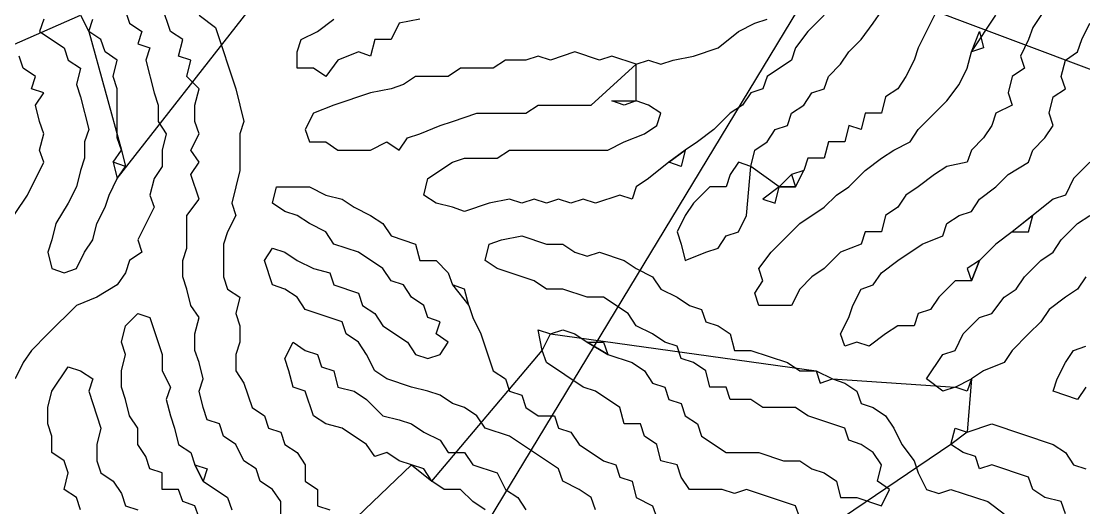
# Model space of a CAD drawing. Header units: metres. Extents: x 15 to 2853, y 44 to 1438.
# Drawn here: x 1296.5 to 1556.5, y 1083.5 to 1202.5 of the extents above; entities that cross this region are included whole.
import ezdxf

# ---------------------------------------------------------------- set-up
doc = ezdxf.new("R2010")
doc.units = ezdxf.units.M
doc.layers.add('Draw', color=2, linetype='CONTINUOUS')
doc.layers.add('Skip', color=1, linetype='CONTINUOUS')

msp = doc.modelspace()

# ---------------------------------------------------------------- linework, layer by layer
at = {"layer": 'draw'}
for p, q in [((1552, 1213), (1544, 1201)), ((1311, 1204), (1313, 1200)), ((1322, 1205), (1323, 1202)), ((1333, 1200), (1331, 1206)), ((1340, 1204), (1344, 1201)), ((1493, 1204), (1489, 1200)), ((1505, 1202), (1507, 1205)), ((1520, 1204), (1516, 1196)), ((1302, 1203), (1301, 1200)), ((1313, 1200), (1314, 1203)), ((1323, 1202), (1326, 1200)), ((1389, 1202), (1387, 1198)), ((1472, 1200), (1476, 1202)), ((1476, 1202), (1479, 1203)), ((1502, 1198), (1505, 1202)), ((1556, 1198), (1558, 1202)), ((1301, 1200), (1307, 1196)), ((1316, 1198), (1313, 1200)), ((1326, 1200), (1325, 1197)), ((1336, 1198), (1333, 1200)), ((1344, 1201), (1349, 1186)), ((1365, 1198), (1369, 1200)), ((1489, 1200), (1486, 1196)), ((1529, 1195), (1531, 1200)), ((1531, 1200), (1532, 1196)), ((1544, 1201), (1543, 1198)), ((1307, 1196), (1308, 1193)), ((1317, 1195), (1316, 1198)), ((1325, 1197), (1328, 1196)), ((1328, 1196), (1327, 1193)), ((1335, 1194), (1336, 1198)), ((1364, 1195), (1365, 1198)), ((1383, 1198), (1382, 1194)), ((1387, 1198), (1383, 1198)), ((1461, 1194), (1467, 1196)), ((1486, 1196), (1485, 1193)), ((1499, 1195), (1502, 1198)), ((1516, 1196), (1515, 1193)), ((1532, 1196), (1529, 1195)), ((1543, 1198), (1541, 1194)), ((1555, 1195), (1556, 1198)), ((1297, 1191), (1296, 1194)), ((1320, 1193), (1317, 1195)), ((1338, 1193), (1335, 1194)), ((1364, 1191), (1364, 1195)), ((1382, 1194), (1379, 1195)), ((1423, 1194), (1420, 1193)), ((1426, 1193), (1423, 1194)), ((1432, 1195), (1426, 1193)), ((1438, 1193), (1432, 1195)), ((1441, 1194), (1438, 1193)), ((1447, 1192), (1441, 1194)), ((1456, 1193), (1461, 1194)), ((1497, 1192), (1499, 1195)), ((1528, 1191), (1529, 1195)), ((1541, 1194), (1542, 1191)), ((1552, 1193), (1555, 1195)), ((1300, 1189), (1297, 1191)), ((1308, 1193), (1311, 1191)), ((1311, 1191), (1310, 1187)), ((1319, 1189), (1320, 1193)), ((1327, 1193), (1329, 1185)), ((1337, 1189), (1338, 1193)), ((1368, 1191), (1364, 1191)), ((1371, 1189), (1368, 1191)), ((1374, 1193), (1371, 1189)), ((1404, 1191), (1401, 1189)), ((1412, 1191), (1404, 1191)), ((1415, 1193), (1412, 1191)), ((1420, 1193), (1415, 1193)), ((1447, 1192), (1450, 1193)), ((1450, 1193), (1453, 1192)), ((1453, 1192), (1456, 1193)), ((1485, 1193), (1479, 1189)), ((1494, 1189), (1497, 1192)), ((1515, 1193), (1513, 1189)), ((1526, 1187), (1528, 1191)), ((1542, 1191), (1539, 1189)), ((1551, 1189), (1552, 1193)), ((1299, 1186), (1300, 1189)), ((1320, 1186), (1319, 1189)), ((1340, 1186), (1337, 1189)), ((1393, 1189), (1390, 1187)), ((1401, 1189), (1393, 1189)), ((1479, 1189), (1478, 1186)), ((1493, 1186), (1494, 1189)), ((1513, 1189), (1511, 1186)), ((1539, 1189), (1538, 1185)), ((1552, 1186), (1551, 1189)), ((1302, 1185), (1299, 1186)), ((1310, 1187), (1311, 1184)), ((1320, 1174), (1320, 1186)), ((1339, 1182), (1340, 1186)), ((1349, 1186), (1351, 1178)), ((1387, 1186), (1382, 1185)), ((1390, 1187), (1387, 1186)), ((1478, 1186), (1475, 1185)), ((1490, 1185), (1493, 1186)), ((1511, 1186), (1508, 1184)), ((1549, 1184), (1552, 1186)), ((1300, 1182), (1302, 1185)), ((1311, 1184), (1313, 1176)), ((1329, 1185), (1330, 1182)), ((1382, 1185), (1373, 1182)), ((1444, 1182), (1441, 1183)), ((1441, 1183), (1447, 1183)), ((1447, 1183), (1444, 1182)), ((1450, 1182), (1447, 1183)), ((1475, 1185), (1473, 1182)), ((1488, 1182), (1490, 1185)), ((1508, 1184), (1507, 1180)), ((1516, 1176), (1523, 1183)), ((1538, 1185), (1539, 1182)), ((1548, 1180), (1549, 1184)), ((1301, 1178), (1300, 1182)), ((1330, 1182), (1330, 1178)), ((1339, 1178), (1339, 1182)), ((1373, 1182), (1368, 1180)), ((1420, 1180), (1423, 1182)), ((1423, 1182), (1427, 1182)), ((1432, 1182), (1436, 1182)), ((1453, 1180), (1450, 1182)), ((1473, 1182), (1470, 1180)), ((1485, 1180), (1488, 1182)), ((1539, 1182), (1535, 1180)), ((1302, 1175), (1301, 1178)), ((1330, 1178), (1332, 1175)), ((1340, 1175), (1339, 1178)), ((1351, 1178), (1350, 1175)), ((1368, 1180), (1366, 1176)), ((1399, 1177), (1402, 1178)), ((1408, 1180), (1420, 1180)), ((1452, 1177), (1453, 1180)), ((1470, 1180), (1466, 1176)), ((1484, 1177), (1485, 1180)), ((1503, 1180), (1502, 1176)), ((1507, 1180), (1503, 1180)), ((1535, 1180), (1534, 1177)), ((1549, 1177), (1548, 1180)), ((1313, 1176), (1312, 1173)), ((1366, 1176), (1367, 1173)), ((1394, 1175), (1399, 1177)), ((1449, 1175), (1452, 1177)), ((1466, 1176), (1462, 1173)), ((1479, 1173), (1481, 1176)), ((1481, 1176), (1484, 1177)), ((1499, 1177), (1498, 1173)), ((1502, 1176), (1499, 1177)), ((1514, 1173), (1516, 1176)), ((1534, 1177), (1532, 1174)), ((1547, 1174), (1549, 1177)), ((1301, 1171), (1302, 1175)), ((1312, 1173), (1312, 1169)), ((1321, 1171), (1320, 1174)), ((1332, 1175), (1331, 1171)), ((1338, 1171), (1340, 1175)), ((1350, 1175), (1350, 1166)), ((1367, 1173), (1371, 1173)), ((1371, 1173), (1374, 1171)), ((1382, 1171), (1386, 1173)), ((1386, 1173), (1389, 1171)), ((1389, 1171), (1391, 1174)), ((1391, 1174), (1394, 1175)), ((1440, 1171), (1444, 1173)), ((1444, 1173), (1449, 1175)), ((1462, 1173), (1459, 1171)), ((1476, 1171), (1479, 1173)), ((1494, 1173), (1493, 1169)), ((1498, 1173), (1494, 1173)), ((1510, 1171), (1514, 1173)), ((1532, 1174), (1529, 1171)), ((1544, 1171), (1547, 1174)), ((1302, 1168), (1301, 1171)), ((1319, 1168), (1321, 1171)), ((1321, 1171), (1322, 1167)), ((1331, 1171), (1331, 1167)), ((1340, 1168), (1338, 1171)), ((1374, 1171), (1382, 1171)), ((1413, 1169), (1416, 1171)), ((1416, 1171), (1440, 1171)), ((1455, 1168), (1459, 1171)), ((1459, 1171), (1458, 1167)), ((1475, 1167), (1476, 1171)), ((1507, 1169), (1510, 1171)), ((1529, 1171), (1528, 1168)), ((1543, 1168), (1544, 1171)), ((1298, 1160), (1302, 1168)), ((1312, 1169), (1311, 1166)), ((1322, 1167), (1319, 1168)), ((1319, 1168), (1320, 1164)), ((1338, 1165), (1340, 1168)), ((1396, 1164), (1402, 1168)), ((1402, 1168), (1405, 1169)), ((1405, 1169), (1413, 1169)), ((1455, 1168), (1450, 1164)), ((1458, 1167), (1455, 1168)), ((1472, 1168), (1470, 1165)), ((1475, 1167), (1472, 1168)), ((1489, 1169), (1488, 1166)), ((1493, 1169), (1489, 1169)), ((1503, 1166), (1507, 1169)), ((1528, 1168), (1523, 1167)), ((1538, 1165), (1543, 1168)), ((1558, 1168), (1554, 1164)), ((1311, 1166), (1310, 1162)), ((1320, 1164), (1322, 1167)), ((1331, 1167), (1329, 1164)), ((1340, 1159), (1338, 1165)), ((1350, 1166), (1348, 1158)), ((1470, 1165), (1469, 1162)), ((1485, 1165), (1482, 1162)), ((1488, 1166), (1485, 1165)), ((1485, 1165), (1486, 1162)), ((1486, 1162), (1488, 1166)), ((1499, 1162), (1503, 1166)), ((1520, 1165), (1516, 1162)), ((1523, 1167), (1520, 1165)), ((1535, 1162), (1538, 1165)), ((1329, 1164), (1328, 1160)), ((1395, 1160), (1396, 1164)), ((1450, 1164), (1447, 1162)), ((1554, 1164), (1552, 1160)), ((1292, 1151), (1298, 1160)), ((1310, 1162), (1308, 1158)), ((1317, 1157), (1318, 1160)), ((1328, 1160), (1329, 1157)), ((1358, 1158), (1359, 1162)), ((1359, 1162), (1367, 1162)), ((1367, 1162), (1371, 1160)), ((1371, 1160), (1375, 1159)), ((1398, 1158), (1395, 1160)), ((1443, 1160), (1437, 1158)), ((1446, 1159), (1443, 1160)), ((1447, 1162), (1446, 1159)), ((1465, 1162), (1461, 1158)), ((1469, 1162), (1465, 1162)), ((1482, 1162), (1478, 1159)), ((1481, 1158), (1482, 1162)), ((1482, 1162), (1486, 1162)), ((1493, 1157), (1496, 1160)), ((1496, 1160), (1499, 1162)), ((1513, 1160), (1511, 1157)), ((1516, 1162), (1513, 1160)), ((1531, 1159), (1535, 1162)), ((1552, 1160), (1549, 1159)), ((1308, 1158), (1305, 1153)), ((1315, 1153), (1317, 1157)), ((1329, 1157), (1325, 1149)), ((1348, 1158), (1349, 1155)), ((1361, 1156), (1358, 1158)), ((1375, 1159), (1378, 1157)), ((1378, 1157), (1382, 1155)), ((1402, 1157), (1398, 1158)), ((1405, 1156), (1402, 1157)), ((1411, 1158), (1405, 1156)), ((1416, 1159), (1411, 1158)), ((1419, 1158), (1416, 1159)), ((1422, 1159), (1419, 1158)), ((1425, 1158), (1422, 1159)), ((1428, 1159), (1425, 1158)), ((1431, 1158), (1428, 1159)), ((1434, 1159), (1431, 1158)), ((1437, 1158), (1434, 1159)), ((1461, 1158), (1459, 1155)), ((1478, 1159), (1481, 1158)), ((1487, 1153), (1493, 1157)), ((1511, 1157), (1508, 1155)), ((1529, 1156), (1531, 1159)), ((1549, 1159), (1539, 1151)), ((1337, 1147), (1337, 1155)), ((1349, 1155), (1347, 1151)), ((1364, 1155), (1361, 1156)), ((1367, 1153), (1364, 1155)), ((1382, 1155), (1385, 1153)), ((1459, 1155), (1457, 1151)), ((1472, 1151), (1474, 1155)), ((1508, 1155), (1507, 1151)), ((1523, 1153), (1526, 1155)), ((1526, 1155), (1529, 1156)), ((1543, 1151), (1544, 1155)), ((1555, 1153), (1558, 1155)), ((1305, 1153), (1304, 1149)), ((1314, 1149), (1315, 1153)), ((1371, 1151), (1367, 1153)), ((1385, 1153), (1387, 1150)), ((1480, 1146), (1487, 1153)), ((1522, 1150), (1523, 1153)), ((1551, 1149), (1555, 1153)), ((1347, 1151), (1346, 1148)), ((1373, 1148), (1371, 1151)), ((1387, 1150), (1393, 1148)), ((1414, 1149), (1419, 1150)), ((1419, 1150), (1425, 1148)), ((1457, 1151), (1458, 1148)), ((1467, 1147), (1469, 1150)), ((1469, 1150), (1472, 1151)), ((1503, 1151), (1502, 1148)), ((1507, 1151), (1503, 1151)), ((1517, 1148), (1522, 1150)), ((1539, 1151), (1535, 1148)), ((1539, 1151), (1543, 1151)), ((1304, 1149), (1303, 1146)), ((1312, 1146), (1314, 1149)), ((1325, 1149), (1326, 1146)), ((1336, 1144), (1337, 1147)), ((1346, 1148), (1346, 1140)), ((1356, 1144), (1358, 1147)), ((1358, 1147), (1361, 1146)), ((1379, 1146), (1373, 1148)), ((1393, 1148), (1394, 1144)), ((1410, 1144), (1411, 1148)), ((1411, 1148), (1414, 1149)), ((1425, 1148), (1429, 1148)), ((1429, 1148), (1432, 1146)), ((1458, 1148), (1459, 1144)), ((1464, 1146), (1467, 1147)), ((1502, 1148), (1497, 1146)), ((1511, 1144), (1517, 1148)), ((1549, 1146), (1551, 1149)), ((1303, 1146), (1304, 1142)), ((1310, 1142), (1312, 1146)), ((1323, 1144), (1322, 1141)), ((1326, 1146), (1323, 1144)), ((1336, 1140), (1336, 1144)), ((1358, 1138), (1356, 1144)), ((1361, 1146), (1364, 1144)), ((1364, 1144), (1368, 1142)), ((1385, 1142), (1379, 1146)), ((1394, 1144), (1398, 1144)), ((1398, 1144), (1401, 1141)), ((1413, 1142), (1410, 1144)), ((1432, 1146), (1435, 1145)), ((1435, 1145), (1438, 1146)), ((1438, 1146), (1444, 1144)), ((1444, 1144), (1447, 1142)), ((1459, 1144), (1464, 1146)), ((1477, 1142), (1480, 1146)), ((1497, 1146), (1493, 1142)), ((1531, 1144), (1528, 1142)), ((1529, 1139), (1531, 1144)), ((1542, 1140), (1546, 1144)), ((1546, 1144), (1549, 1146)), ((1304, 1142), (1307, 1141)), ((1307, 1141), (1310, 1142)), ((1368, 1142), (1372, 1141)), ((1387, 1139), (1385, 1142)), ((1422, 1139), (1413, 1142)), ((1447, 1142), (1451, 1140)), ((1478, 1139), (1477, 1142)), ((1493, 1142), (1490, 1140)), ((1528, 1142), (1529, 1139)), ((1322, 1141), (1320, 1138)), ((1337, 1137), (1336, 1140)), ((1346, 1140), (1347, 1137)), ((1372, 1141), (1373, 1138)), ((1390, 1138), (1387, 1139)), ((1401, 1141), (1402, 1138)), ((1425, 1137), (1422, 1139)), ((1451, 1140), (1453, 1137)), ((1476, 1136), (1478, 1139)), ((1490, 1140), (1487, 1137)), ((1505, 1138), (1507, 1141)), ((1525, 1139), (1521, 1135)), ((1529, 1139), (1525, 1139)), ((1540, 1137), (1542, 1140)), ((1557, 1140), (1555, 1137)), ((1338, 1133), (1337, 1137)), ((1347, 1137), (1350, 1135)), ((1361, 1137), (1358, 1138)), ((1364, 1135), (1361, 1137)), ((1373, 1138), (1379, 1136)), ((1392, 1135), (1390, 1138)), ((1402, 1138), (1406, 1133)), ((1405, 1137), (1402, 1138)), ((1406, 1133), (1405, 1137)), ((1429, 1137), (1425, 1137)), ((1435, 1135), (1429, 1137)), ((1453, 1137), (1457, 1135)), ((1487, 1137), (1485, 1133)), ((1500, 1133), (1502, 1137)), ((1502, 1137), (1505, 1138)), ((1537, 1135), (1540, 1137)), ((1555, 1137), (1552, 1135)), ((1315, 1135), (1310, 1133)), ((1350, 1135), (1349, 1131)), ((1366, 1132), (1364, 1135)), ((1379, 1136), (1380, 1133)), ((1395, 1133), (1392, 1135)), ((1439, 1135), (1435, 1135)), ((1445, 1131), (1439, 1135)), ((1457, 1135), (1460, 1133)), ((1477, 1133), (1476, 1136)), ((1521, 1135), (1519, 1132)), ((1534, 1131), (1537, 1135)), ((1552, 1135), (1548, 1132)), ((1310, 1133), (1303, 1126)), ((1322, 1128), (1325, 1131)), ((1325, 1131), (1328, 1130)), ((1340, 1130), (1338, 1133)), ((1349, 1131), (1350, 1128)), ((1375, 1129), (1366, 1132)), ((1380, 1133), (1383, 1131)), ((1383, 1131), (1385, 1128)), ((1396, 1130), (1395, 1133)), ((1406, 1133), (1407, 1130)), ((1447, 1128), (1445, 1131)), ((1460, 1133), (1463, 1132)), ((1463, 1132), (1464, 1129)), ((1485, 1133), (1477, 1133)), ((1499, 1130), (1500, 1133)), ((1516, 1131), (1515, 1128)), ((1519, 1132), (1516, 1131)), ((1531, 1130), (1534, 1131)), ((1548, 1132), (1546, 1129)), ((1328, 1130), (1331, 1121)), ((1339, 1126), (1340, 1130)), ((1376, 1126), (1375, 1129)), ((1399, 1129), (1396, 1130)), ((1398, 1126), (1399, 1129)), ((1407, 1130), (1409, 1126)), ((1464, 1129), (1467, 1128)), ((1497, 1126), (1499, 1130)), ((1527, 1126), (1531, 1130)), ((1546, 1129), (1543, 1126)), ((1321, 1124), (1322, 1128)), ((1339, 1122), (1339, 1126)), ((1350, 1128), (1350, 1124)), ((1379, 1124), (1376, 1126)), ((1385, 1128), (1391, 1124)), ((1401, 1124), (1398, 1126)), ((1409, 1126), (1412, 1117)), ((1424, 1122), (1423, 1127)), ((1423, 1127), (1426, 1126)), ((1424, 1122), (1426, 1126)), ((1426, 1126), (1429, 1127)), ((1429, 1127), (1432, 1126)), ((1432, 1126), (1435, 1124)), ((1451, 1126), (1447, 1128)), ((1454, 1124), (1451, 1126)), ((1467, 1128), (1470, 1126)), ((1470, 1126), (1471, 1122)), ((1498, 1123), (1497, 1126)), ((1508, 1126), (1504, 1123)), ((1511, 1128), (1508, 1126)), ((1515, 1128), (1511, 1128)), ((1525, 1122), (1527, 1126)), ((1322, 1121), (1321, 1124)), ((1350, 1124), (1349, 1121)), ((1361, 1120), (1363, 1124)), ((1363, 1124), (1366, 1122)), ((1381, 1121), (1379, 1124)), ((1391, 1124), (1393, 1121)), ((1399, 1121), (1401, 1124)), ((1435, 1124), (1439, 1124)), ((1440, 1121), (1435, 1124)), ((1439, 1124), (1440, 1121)), ((1457, 1123), (1454, 1124)), ((1501, 1124), (1498, 1123)), ((1504, 1123), (1501, 1124)), ((1299, 1122), (1297, 1119)), ((1321, 1117), (1322, 1121)), ((1331, 1121), (1331, 1117)), ((1340, 1119), (1339, 1122)), ((1349, 1121), (1349, 1117)), ((1366, 1122), (1369, 1121)), ((1369, 1121), (1370, 1118)), ((1383, 1117), (1381, 1121)), ((1393, 1121), (1396, 1120)), ((1396, 1120), (1399, 1121)), ((1425, 1119), (1424, 1122)), ((1440, 1121), (1446, 1119)), ((1458, 1120), (1457, 1123)), ((1471, 1122), (1475, 1122)), ((1475, 1122), (1484, 1119)), ((1518, 1115), (1522, 1121)), ((1522, 1121), (1525, 1122)), ((1539, 1122), (1537, 1119)), ((1552, 1119), (1554, 1122)), ((1554, 1122), (1557, 1123)), ((1297, 1119), (1295, 1115)), ((1304, 1112), (1308, 1118)), ((1308, 1118), (1311, 1117)), ((1341, 1115), (1340, 1119)), ((1362, 1117), (1361, 1120)), ((1370, 1118), (1373, 1117)), ((1434, 1113), (1425, 1119)), ((1446, 1119), (1449, 1117)), ((1461, 1119), (1458, 1120)), ((1464, 1117), (1461, 1119)), ((1484, 1119), (1487, 1117)), ((1550, 1115), (1552, 1119)), ((1311, 1117), (1314, 1115)), ((1321, 1113), (1321, 1117)), ((1331, 1117), (1333, 1113)), ((1349, 1117), (1351, 1114)), ((1363, 1113), (1362, 1117)), ((1373, 1117), (1374, 1113)), ((1386, 1115), (1383, 1117)), ((1412, 1117), (1415, 1115)), ((1449, 1117), (1451, 1114)), ((1465, 1113), (1464, 1117)), ((1487, 1117), (1491, 1117)), ((1491, 1117), (1495, 1115)), ((1491, 1117), (1492, 1114)), ((1532, 1117), (1529, 1115)), ((1314, 1115), (1313, 1112)), ((1322, 1110), (1321, 1113)), ((1333, 1113), (1332, 1110)), ((1340, 1112), (1341, 1115)), ((1351, 1114), (1353, 1108)), ((1366, 1112), (1363, 1113)), ((1374, 1113), (1378, 1112)), ((1392, 1113), (1386, 1115)), ((1396, 1112), (1392, 1113)), ((1415, 1115), (1416, 1112)), ((1437, 1112), (1434, 1113)), ((1451, 1114), (1454, 1113)), ((1454, 1113), (1455, 1110)), ((1469, 1113), (1465, 1113)), ((1470, 1110), (1469, 1113)), ((1492, 1114), (1495, 1115)), ((1495, 1115), (1498, 1114)), ((1498, 1114), (1501, 1112)), ((1522, 1112), (1518, 1115)), ((1525, 1113), (1522, 1112)), ((1525, 1113), (1529, 1115)), ((1528, 1112), (1525, 1113)), ((1529, 1115), (1528, 1112)), ((1549, 1112), (1550, 1115)), ((1557, 1113), (1555, 1110)), ((1303, 1108), (1304, 1112)), ((1313, 1112), (1316, 1103)), ((1341, 1108), (1340, 1112)), ((1368, 1106), (1366, 1112)), ((1378, 1112), (1381, 1110)), ((1399, 1111), (1396, 1112)), ((1402, 1109), (1399, 1111)), ((1416, 1112), (1419, 1111)), ((1419, 1111), (1420, 1108)), ((1443, 1108), (1437, 1112)), ((1501, 1112), (1502, 1109)), ((1555, 1110), (1549, 1112)), ((1303, 1104), (1303, 1108)), ((1323, 1106), (1322, 1110)), ((1332, 1110), (1333, 1106)), ((1342, 1105), (1341, 1108)), ((1353, 1108), (1356, 1106)), ((1381, 1110), (1385, 1106)), ((1405, 1108), (1402, 1109)), ((1408, 1106), (1405, 1108)), ((1420, 1108), (1423, 1106)), ((1444, 1104), (1443, 1108)), ((1455, 1110), (1458, 1109)), ((1458, 1109), (1459, 1106)), ((1475, 1110), (1470, 1110)), ((1478, 1108), (1475, 1110)), ((1486, 1108), (1478, 1108)), ((1489, 1106), (1486, 1108)), ((1502, 1109), (1505, 1108)), ((1505, 1108), (1508, 1106)), ((1325, 1103), (1323, 1106)), ((1333, 1106), (1334, 1103)), ((1345, 1104), (1342, 1105)), ((1356, 1106), (1357, 1103)), ((1371, 1104), (1368, 1106)), ((1385, 1106), (1389, 1105)), ((1389, 1105), (1392, 1104)), ((1410, 1103), (1408, 1106)), ((1423, 1106), (1427, 1106)), ((1427, 1106), (1428, 1103)), ((1459, 1106), (1462, 1104)), ((1498, 1103), (1489, 1106)), ((1508, 1106), (1510, 1103)), ((1304, 1101), (1303, 1104)), ((1316, 1103), (1315, 1099)), ((1325, 1099), (1325, 1103)), ((1334, 1103), (1335, 1099)), ((1346, 1101), (1345, 1104)), ((1357, 1103), (1360, 1102)), ((1375, 1103), (1371, 1104)), ((1381, 1099), (1375, 1103)), ((1392, 1104), (1395, 1102)), ((1416, 1101), (1410, 1103)), ((1428, 1103), (1431, 1102)), ((1448, 1104), (1444, 1104)), ((1449, 1101), (1448, 1104)), ((1462, 1104), (1463, 1101)), ((1499, 1100), (1498, 1103)), ((1510, 1103), (1512, 1099)), ((1524, 1099), (1525, 1103)), ((1525, 1103), (1528, 1102)), ((1528, 1102), (1534, 1104)), ((1534, 1104), (1549, 1099)), ((1304, 1097), (1304, 1101)), ((1349, 1099), (1346, 1101)), ((1360, 1102), (1361, 1099)), ((1395, 1102), (1399, 1100)), ((1399, 1100), (1401, 1097)), ((1428, 1093), (1416, 1101)), ((1431, 1102), (1433, 1099)), ((1452, 1099), (1449, 1101)), ((1463, 1101), (1469, 1097)), ((1502, 1099), (1499, 1100)), ((1528, 1102), (1524, 1099)), ((1315, 1099), (1315, 1095)), ((1327, 1096), (1325, 1099)), ((1335, 1099), (1338, 1097)), ((1351, 1095), (1349, 1099)), ((1361, 1099), (1364, 1097)), ((1383, 1096), (1381, 1099)), ((1433, 1099), (1439, 1095)), ((1453, 1095), (1452, 1099)), ((1505, 1097), (1502, 1099)), ((1512, 1099), (1515, 1095)), ((1527, 1097), (1524, 1099)), ((1549, 1099), (1552, 1097)), ((1307, 1095), (1304, 1097)), ((1308, 1092), (1307, 1095)), ((1315, 1095), (1316, 1092)), ((1328, 1093), (1327, 1096)), ((1338, 1097), (1339, 1094)), ((1354, 1093), (1351, 1095)), ((1364, 1097), (1366, 1094)), ((1386, 1097), (1383, 1096)), ((1389, 1095), (1386, 1097)), ((1395, 1093), (1389, 1095)), ((1405, 1097), (1407, 1094)), ((1439, 1095), (1442, 1094)), ((1457, 1094), (1453, 1095)), ((1469, 1097), (1477, 1097)), ((1477, 1097), (1483, 1095)), ((1483, 1095), (1487, 1095)), ((1487, 1095), (1490, 1093)), ((1507, 1094), (1505, 1097)), ((1515, 1095), (1516, 1092)), ((1530, 1096), (1527, 1097)), ((1531, 1093), (1530, 1096)), ((1552, 1097), (1554, 1094)), ((1307, 1088), (1308, 1092)), ((1316, 1092), (1319, 1090)), ((1331, 1092), (1328, 1093)), ((1331, 1088), (1331, 1092)), ((1339, 1094), (1342, 1093)), ((1341, 1090), (1339, 1094)), ((1342, 1093), (1341, 1090)), ((1355, 1090), (1354, 1093)), ((1366, 1094), (1366, 1090)), ((1392, 1094), (1397, 1090)), ((1397, 1090), (1395, 1093)), ((1407, 1094), (1413, 1092)), ((1413, 1092), (1415, 1088)), ((1429, 1090), (1428, 1093)), ((1442, 1094), (1443, 1091)), ((1458, 1091), (1457, 1094)), ((1490, 1093), (1493, 1092)), ((1493, 1092), (1496, 1090)), ((1506, 1090), (1507, 1094)), ((1516, 1092), (1518, 1088)), ((1534, 1094), (1531, 1093)), ((1543, 1091), (1534, 1094)), ((1554, 1094), (1557, 1093)), ((1319, 1090), (1321, 1087)), ((1341, 1090), (1347, 1086)), ((1358, 1088), (1355, 1090)), ((1366, 1090), (1369, 1088)), ((1433, 1088), (1429, 1090)), ((1443, 1091), (1446, 1090)), ((1446, 1090), (1447, 1086)), ((1460, 1088), (1458, 1091)), ((1496, 1090), (1497, 1086)), ((1509, 1088), (1506, 1090)), ((1544, 1088), (1543, 1091)), ((1310, 1086), (1307, 1088)), ((1321, 1087), (1322, 1084)), ((1335, 1088), (1331, 1088)), ((1336, 1085), (1335, 1088)), ((1360, 1085), (1358, 1088)), ((1369, 1088), (1369, 1084)), ((1404, 1088), (1400, 1088)), ((1415, 1088), (1418, 1086)), ((1436, 1086), (1433, 1088)), ((1468, 1088), (1460, 1088)), ((1471, 1087), (1468, 1088)), ((1474, 1088), (1471, 1087)), ((1486, 1084), (1474, 1088)), ((1507, 1084), (1509, 1088)), ((1518, 1088), (1521, 1087)), ((1521, 1087), (1524, 1088)), ((1524, 1088), (1533, 1085)), ((1547, 1086), (1544, 1088)), ((1311, 1083), (1310, 1086)), ((1339, 1084), (1336, 1085)), ((1347, 1086), (1348, 1083)), ((1360, 1081), (1360, 1085)), ((1410, 1083), (1407, 1085)), ((1418, 1086), (1420, 1083)), ((1437, 1083), (1436, 1086)), ((1447, 1086), (1451, 1084)), ((1497, 1086), (1501, 1086)), ((1501, 1086), (1507, 1084)), ((1533, 1085), (1537, 1082)), ((1551, 1085), (1547, 1086)), ((1552, 1082), (1551, 1085)), ((1322, 1084), (1325, 1083)), ((1340, 1081), (1339, 1084)), ((1369, 1084), (1372, 1083)), ((1451, 1084), (1452, 1081)), ((1487, 1081), (1486, 1084))]:
    msp.add_line(p, q, dxfattribs=at)
at = {"layer": 'skip'}
for p, q in [((1069, 516), (1553, 1315)), ((1499, 1213), (1576, 1184)), ((1270, 1186), (1311, 1204)), ((1320, 1164), (1352, 1205)), ((1529, 1195), (1535, 1204)), ((1369, 1200), (1373, 1203)), ((1394, 1203), (1389, 1202)), ((1313, 1200), (1321, 1171)), ((1467, 1196), (1472, 1200)), ((1379, 1195), (1374, 1193)), ((1436, 1182), (1447, 1192)), ((1447, 1183), (1447, 1192)), ((1523, 1183), (1526, 1187)), ((1427, 1182), (1432, 1182)), ((1402, 1178), (1408, 1180)), ((1459, 1171), (1455, 1168)), ((1322, 1167), (1319, 1168)), ((1474, 1155), (1475, 1167)), ((1482, 1162), (1475, 1167)), ((1488, 1166), (1485, 1165)), ((1318, 1160), (1320, 1164)), ((1486, 1162), (1482, 1162)), ((1337, 1155), (1340, 1159)), ((1544, 1155), (1539, 1151)), ((1535, 1148), (1531, 1144)), ((1507, 1141), (1511, 1144)), ((1531, 1144), (1529, 1139)), ((1320, 1138), (1315, 1135)), ((1402, 1138), (1406, 1133)), ((1303, 1126), (1299, 1122)), ((1426, 1126), (1491, 1117)), ((1543, 1126), (1539, 1122)), ((1435, 1124), (1440, 1121)), ((1397, 1090), (1424, 1122)), ((1537, 1119), (1532, 1117)), ((1495, 1115), (1525, 1113)), ((1529, 1115), (1528, 1102)), ((1524, 1099), (1484, 1072)), ((1401, 1097), (1405, 1097)), ((1327, 1032), (1392, 1094)), ((1339, 1094), (1341, 1090)), ((1400, 1088), (1397, 1090)), ((1407, 1085), (1404, 1088))]:
    msp.add_line(p, q, dxfattribs=at)

doc.saveas('drawing.dxf')
